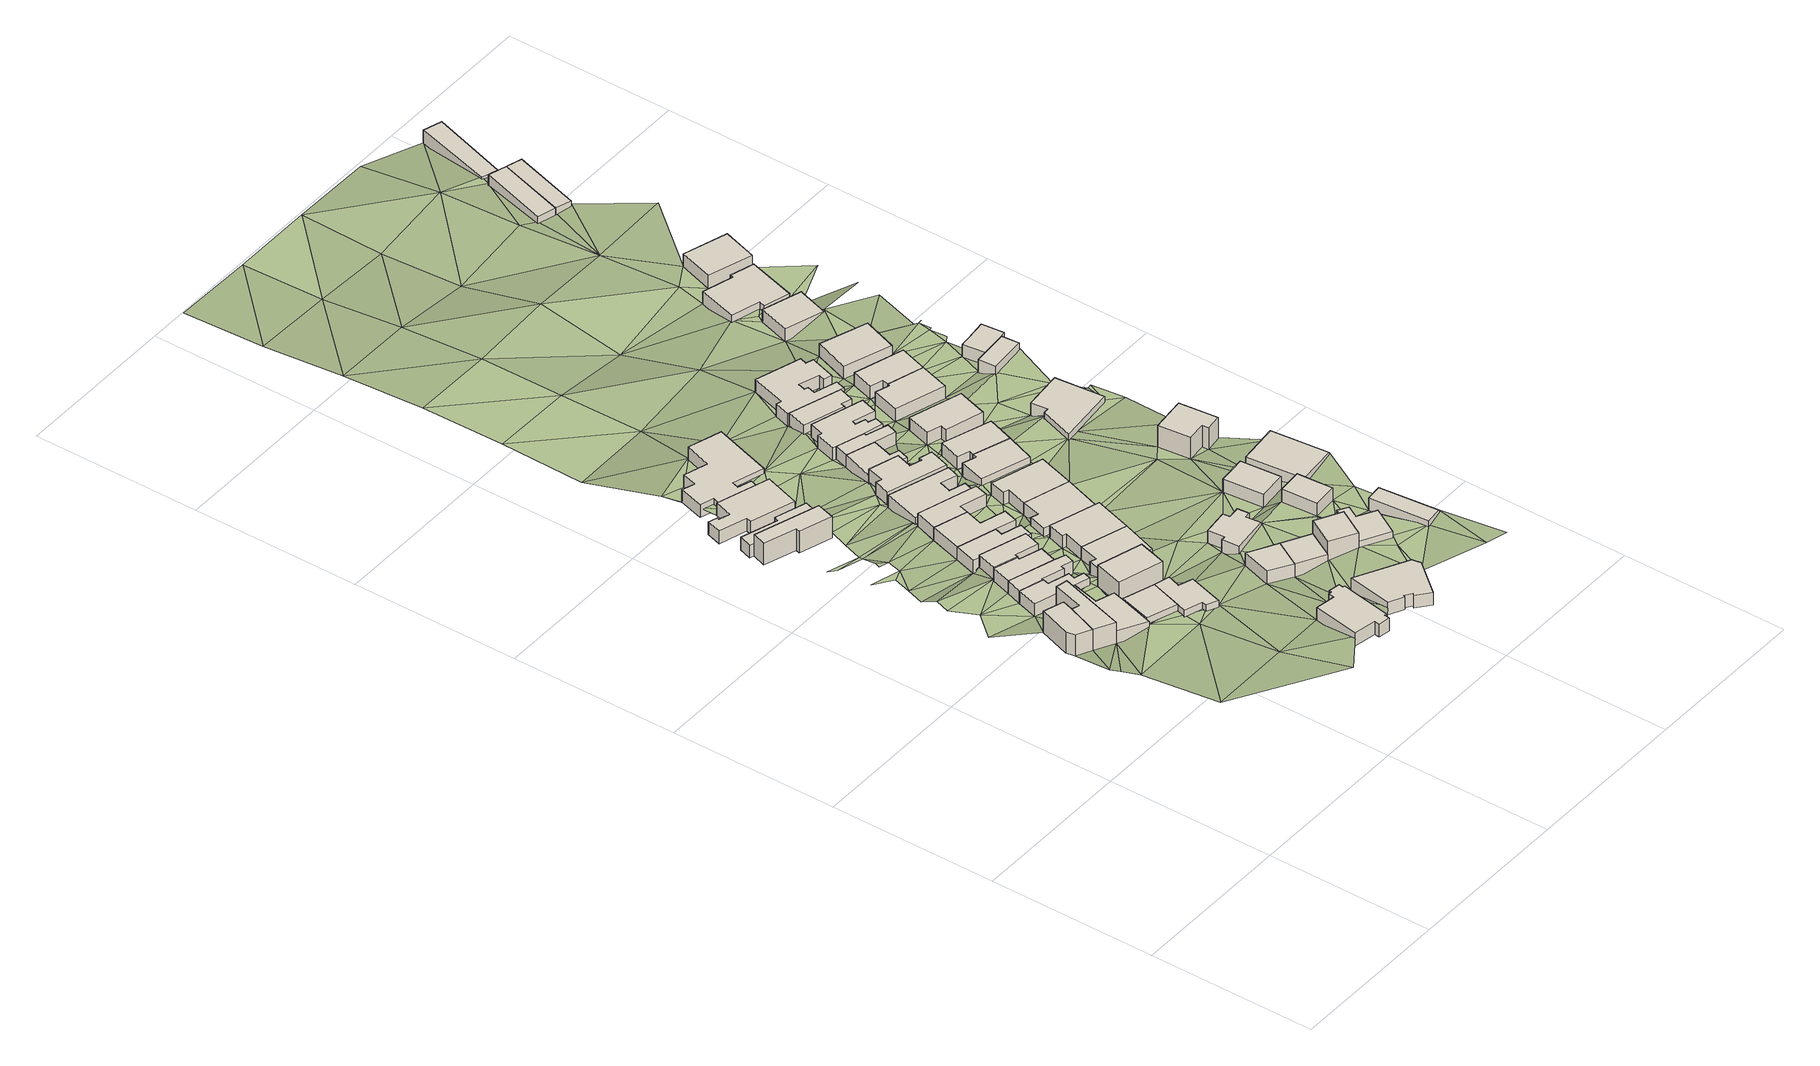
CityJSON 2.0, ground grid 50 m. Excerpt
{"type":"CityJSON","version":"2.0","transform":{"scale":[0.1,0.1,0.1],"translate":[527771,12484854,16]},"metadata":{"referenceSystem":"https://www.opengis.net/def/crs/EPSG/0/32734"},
"CityObjects":{
"building1":{"type":"Building","attributes":{"address":"25 Chester Road Walmer Estate Cape Town","building":"retail","building:levels":2,"building_height":6.9,"plus_code":"4FRW3C8R+9GW","ground_height":57.96,"roof_height":64.86},"geometry":[{"type":"Solid","lod":"1","boundaries":[[[[0,1,2,3]],[[1,4,5,2]],[[4,6,7,5]],[[6,8,9,7]],[[8,10,11,9]],[[10,0,3,11]],[[3,2,5,7,9,11]],[[10,8,6,4,1,0]]]]}]},
"building2":{"type":"Building","attributes":{"address":"27 Chester Road Walmer Estate Cape Town","building":"house","building:levels":2,"building_height":6.9,"plus_code":"4FRW3C8R+9HJ","ground_height":57.96,"roof_height":64.86},"geometry":[{"type":"Solid","lod":"1","boundaries":[[[[1,0,3,2]],[[0,12,13,3]],[[12,14,15,13]],[[14,16,17,15]],[[16,18,19,17]],[[18,1,2,19]],[[2,3,13,15,17,19]],[[18,16,14,12,0,1]]]]}]},
"building3":{"type":"Building","attributes":{"address":"29 Chester Road Walmer Estate Cape Town","building":"house","building:levels":1,"building_height":4.1,"plus_code":"4FRW3C8R+9HQ","ground_height":57.96,"roof_height":62.06},"geometry":[{"type":"Solid","lod":"1","boundaries":[[[[14,12,20,21]],[[12,22,23,20]],[[22,24,25,23]],[[24,26,27,25]],[[26,28,29,27]],[[28,30,31,29]],[[30,32,33,31]],[[32,14,21,33]],[[21,20,23,25,27,29,31,33]],[[32,30,28,26,24,22,12,14]]]]}]},
"building4":{"type":"Building","attributes":{"address":"31 Chester Road Walmer Estate Cape Town","building":"house","building:levels":1,"building_height":4.1,"plus_code":"4FRW3C8R+9J7","ground_height":58.29,"roof_height":62.39},"geometry":[{"type":"Solid","lod":"1","boundaries":[[[[34,35,36,37]],[[35,38,39,36]],[[38,40,41,39]],[[40,34,37,41]],[[37,36,39,41]],[[40,38,35,34]]]]}]},
"building5":{"type":"Building","attributes":{"address":"33 Milan Street Walmer Estate Cape Town","building":"house","building:levels":1,"building_height":4.1,"plus_code":"4FRW3C8R+FH4","ground_height":55.8,"roof_height":59.9},"geometry":[{"type":"Solid","lod":"1","boundaries":[[[[42,43,44,45]],[[43,46,47,44]],[[46,48,49,47]],[[48,50,51,49]],[[50,52,53,51]],[[52,54,55,53]],[[54,56,57,55]],[[56,42,45,57]],[[45,44,47,49,51,53,55,57]],[[56,54,52,50,48,46,43,42]]]]}]},
"building6":{"type":"Building","attributes":{"address":"31 Milan Street Walmer Estate Cape Town","building":"house","building:levels":1,"building_height":4.1,"plus_code":"4FRW3C8R+FHQ","ground_height":55.8,"roof_height":59.9},"geometry":[{"type":"Solid","lod":"1","boundaries":[[[[43,42,45,44]],[[42,58,59,45]],[[58,60,61,59]],[[60,62,63,61]],[[62,64,65,63]],[[64,66,67,65]],[[66,68,69,67]],[[68,70,71,69]],[[70,43,44,71]],[[44,45,59,61,63,65,67,69,71]],[[70,68,66,64,62,60,58,42,43]]]]}]},
"building7":{"type":"Building","attributes":{"address":"12 Milan Street Walmer Estate Cape Town","building":"house","building:levels":2,"building_height":6.9,"plus_code":"4FRW3C8R+PG4","ground_height":49.17,"roof_height":56.07},"geometry":[{"type":"Solid","lod":"1","boundaries":[[[[72,73,74,75]],[[73,76,77,74]],[[76,78,79,77]],[[78,80,81,79]],[[80,82,83,81]],[[82,72,75,83]],[[75,74,77,79,81,83]],[[82,80,78,76,73,72]]]]}]},
"building8":{"type":"Building","attributes":{"address":"33 Chester Road Walmer Estate Cape Town","building":"house","building:levels":1,"building_height":4.1,"plus_code":"4FRW3C8R+8MR","ground_height":58.29,"roof_height":62.39},"geometry":[{"type":"Solid","lod":"1","boundaries":[[[[35,84,85,36]],[[84,86,87,85]],[[86,88,89,87]],[[88,90,91,89]],[[90,92,93,91]],[[92,94,95,93]],[[94,96,97,95]],[[96,38,39,97]],[[38,35,36,39]],[[36,85,87,89,91,93,95,97,39]],[[38,96,94,92,90,88,86,84,35]]]]}]},
"building9":{"type":"Building","attributes":{"address":"29 Milan Street Walmer Estate Cape Town","building":"house","building:levels":1,"building_height":4.1,"plus_code":"4FRW3C8R+FJR","ground_height":55.8,"roof_height":59.9},"geometry":[{"type":"Solid","lod":"1","boundaries":[[[[70,68,69,71]],[[68,98,99,69]],[[98,100,101,99]],[[100,102,103,101]],[[102,104,105,103]],[[104,70,71,105]],[[71,69,99,101,103,105]],[[104,102,100,98,68,70]]]]}]},
"building10":{"type":"Building","attributes":{"address":"36 Chester Road Walmer Estate Cape Town","building":"yes","building:levels":1,"building_height":4.1,"plus_code":"4FRW3C8R+5PJ","ground_height":64.77,"roof_height":68.87},"geometry":[{"type":"Solid","lod":"1","boundaries":[[[[106,107,108,109]],[[107,110,111,108]],[[110,112,113,111]],[[112,114,115,113]],[[114,116,117,115]],[[116,118,119,117]],[[118,120,121,119]],[[120,122,123,121]],[[122,124,125,123]],[[124,126,127,125]],[[126,128,129,127]],[[128,130,131,129]],[[130,132,133,131]],[[132,106,109,133]],[[109,108,111,113,115,117,119,121,123,125,127,129,131,133]],[[132,130,128,126,124,122,120,118,116,114,112,110,107,106]]]]}]},
"building11":{"type":"Building","attributes":{"address":"10 Milan Street Walmer Estate Cape Town","building":"house","building:levels":1,"building_height":4.1,"plus_code":"4FRW3C8R+PH7","ground_height":49.17,"roof_height":53.27},"geometry":[{"type":"Solid","lod":"1","boundaries":[[[[72,82,134,135]],[[82,136,137,134]],[[136,138,139,137]],[[138,140,141,139]],[[140,142,143,141]],[[142,144,145,143]],[[144,72,135,145]],[[135,134,137,139,141,143,145]],[[144,142,140,138,136,82,72]]]]}]},
"building12":{"type":"Building","attributes":{"address":"78A Walmer Estate Cape Town","building":"house","building:levels":2,"building_height":6.9,"plus_code":"4FRW3C8R+CM2","ground_height":58.29,"roof_height":65.19},"geometry":[{"type":"Solid","lod":"1","boundaries":[[[[146,147,148,149]],[[147,150,151,148]],[[150,152,153,151]],[[152,146,149,153]],[[149,148,151,153]],[[152,150,147,146]]]]}]},
"building13":{"type":"Building","attributes":{"address":"27 Milan Street Walmer Estate Cape Town","building":"house","building:levels":1,"building_height":4.1,"plus_code":"4FRW3C8R+GJ7","ground_height":56.18,"roof_height":60.28},"geometry":[{"type":"Solid","lod":"1","boundaries":[[[[154,155,156,157]],[[155,158,159,156]],[[158,160,161,159]],[[160,162,163,161]],[[162,164,165,163]],[[164,154,157,165]],[[157,156,159,161,163,165]],[[164,162,160,158,155,154]]]]}]},
"building14":{"type":"Building","attributes":{"address":"8 Milan Street Woodstock Cape Town","building":"house","building:levels":1,"building_height":4.1,"plus_code":"4FRW3C8R+QH2","ground_height":49.17,"roof_height":53.27},"geometry":[{"type":"Solid","lod":"1","boundaries":[[[[166,167,168,169]],[[167,170,171,168]],[[170,172,173,171]],[[172,174,175,173]],[[174,176,177,175]],[[176,178,179,177]],[[178,180,181,179]],[[180,182,183,181]],[[182,184,185,183]],[[184,166,169,185]],[[169,168,171,173,175,177,179,181,183,185]],[[184,182,180,178,176,174,172,170,167,166]]]]}]},
"building15":{"type":"Building","attributes":{"address":"25 Milan Street Walmer Estate Cape Town","building":"house","building:levels":1,"building_height":4.1,"plus_code":"4FRW3C8R+GJM","ground_height":54.05,"roof_height":58.15},"geometry":[{"type":"Solid","lod":"1","boundaries":[[[[186,187,188,189]],[[187,190,191,188]],[[190,192,193,191]],[[192,194,195,193]],[[194,196,197,195]],[[196,186,189,197]],[[189,188,191,193,195,197]],[[196,194,192,190,187,186]]]]}]},
"building16":{"type":"Building","attributes":{"address":"23 Milan Street Walmer Estate Cape Town","building":"house","building:levels":1,"building_height":4.1,"plus_code":"4FRW3C8R+HJG","ground_height":54.05,"roof_height":58.15},"geometry":[{"type":"Solid","lod":"1","boundaries":[[[[198,186,189,199]],[[186,196,197,189]],[[196,200,201,197]],[[200,202,203,201]],[[202,204,205,203]],[[204,206,207,205]],[[206,198,199,207]],[[199,189,197,201,203,205,207]],[[206,204,202,200,196,186,198]]]]}]},
"building17":{"type":"Building","attributes":{"address":"76 Walmer Estate Cape Town","building":"house","building:levels":1,"building_height":4.1,"plus_code":"4FRW3C8R+CMP","ground_height":56.18,"roof_height":60.28},"geometry":[{"type":"Solid","lod":"1","boundaries":[[[[208,209,210,211]],[[209,212,213,210]],[[212,214,215,213]],[[214,216,217,215]],[[216,218,219,217]],[[218,208,211,219]],[[211,210,213,215,217,219]],[[218,216,214,212,209,208]]]]}]},
"building18":{"type":"Building","attributes":{"address":"38 Chester Road Walmer Estate Cape Town","building":"retail","building:levels":1,"building_height":4.1,"plus_code":"4FRW3C8R+5QP","ground_height":64.77,"roof_height":68.87},"geometry":[{"type":"Solid","lod":"1","boundaries":[[[[220,221,222,223]],[[221,224,225,222]],[[224,226,227,225]],[[226,228,229,227]],[[228,230,231,229]],[[230,232,233,231]],[[232,234,235,233]],[[234,236,237,235]],[[236,220,223,237]],[[223,222,225,227,229,231,233,235,237]],[[236,234,232,230,228,226,224,221,220]]]]}]},
"building19":{"type":"Building","attributes":{"address":"37 Chester Road Walmer Estate Cape Town","building":"house","building:levels":1,"building_height":4.1,"plus_code":"4FRW3C8R+7PX","ground_height":61.97,"roof_height":66.07},"geometry":[{"type":"Solid","lod":"1","boundaries":[[[[238,239,240,241]],[[239,242,243,240]],[[242,244,245,243]],[[244,238,241,245]],[[241,240,243,245]],[[244,242,239,238]]]]}]},
"building20":{"type":"Building","attributes":{"address":"21 Milan Street Walmer Estate Cape Town","building":"house","building:levels":1,"building_height":4.1,"plus_code":"4FRW3C8R+JJ5","ground_height":54.05,"roof_height":58.15},"geometry":[{"type":"Solid","lod":"1","boundaries":[[[[198,206,207,199]],[[206,246,247,207]],[[246,248,249,247]],[[248,250,251,249]],[[250,252,253,251]],[[252,198,199,253]],[[199,207,247,249,251,253]],[[252,250,248,246,206,198]]]]}]},
"building21":{"type":"Building","attributes":{"address":"6 Milan Street Walmer Estate Cape Town","building":"house","building:levels":1,"building_height":4.1,"plus_code":"4FRW3C8R+RH8","ground_height":46.13,"roof_height":50.23},"geometry":[{"type":"Solid","lod":"1","boundaries":[[[[254,255,256,257]],[[255,258,259,256]],[[258,260,261,259]],[[260,262,263,261]],[[262,264,265,263]],[[264,266,267,265]],[[266,268,269,267]],[[268,270,271,269]],[[270,272,273,271]],[[272,274,275,273]],[[274,276,277,275]],[[276,278,279,277]],[[278,280,281,279]],[[280,254,257,281]],[[257,256,259,261,263,265,267,269,271,273,275,277,279,281]],[[280,278,276,274,272,270,268,266,264,262,260,258,255,254]]]]}]},
"building22":{"type":"Building","attributes":{"address":"74 Walmer Estate Cape Town","building":"house","building:levels":1,"building_height":4.1,"plus_code":"4FRW3C8R+FPC","ground_height":56.18,"roof_height":60.28},"geometry":[{"type":"Solid","lod":"1","boundaries":[[[[208,282,283,211]],[[282,284,285,283]],[[284,286,287,285]],[[286,288,289,287]],[[288,209,210,289]],[[209,208,211,210]],[[211,283,285,287,289,210]],[[209,288,286,284,282,208]]]]}]},
"building23":{"type":"Building","attributes":{"address":"39 Chester Road Walmer Estate Cape Town","building":"house","building:levels":1,"building_height":4.1,"plus_code":"4FRW3C8R+7QP","ground_height":61.97,"roof_height":66.07},"geometry":[{"type":"Solid","lod":"1","boundaries":[[[[244,290,291,245]],[[290,292,293,291]],[[292,238,241,293]],[[238,244,245,241]],[[245,291,293,241]],[[238,292,290,244]]]]}]},
"building24":{"type":"Building","attributes":{"address":"19 Milan Street Walmer Estate Cape Town","building":"house","building:levels":1,"building_height":4.1,"plus_code":"4FRW3C8R+JMJ","ground_height":51.36,"roof_height":55.46},"geometry":[{"type":"Solid","lod":"1","boundaries":[[[[294,295,296,297]],[[295,298,299,296]],[[298,300,301,299]],[[300,302,303,301]],[[302,304,305,303]],[[304,306,307,305]],[[306,308,309,307]],[[308,294,297,309]],[[297,296,299,301,303,305,307,309]],[[308,306,304,302,300,298,295,294]]]]}]},
"building25":{"type":"Building","attributes":{"address":"72 Walmer Estate Cape Town","building":"house","building:levels":1,"building_height":4.1,"plus_code":"4FRW3C8R+GP7","ground_height":54.18,"roof_height":58.28},"geometry":[{"type":"Solid","lod":"1","boundaries":[[[[310,311,312,313]],[[311,314,315,312]],[[314,316,317,315]],[[316,318,319,317]],[[318,320,321,319]],[[320,310,313,321]],[[313,312,315,317,319,321]],[[320,318,316,314,311,310]]]]}]},
"building26":{"type":"Building","attributes":{"address":"71 Ravenscraig Road Walmer Estate Cape Town","building":"house","building:levels":1,"building_height":4.1,"plus_code":"4FRW3C8R+9Q4","ground_height":59.44,"roof_height":63.54},"geometry":[{"type":"Solid","lod":"1","boundaries":[[[[322,323,324,325]],[[323,326,327,324]],[[326,328,329,327]],[[328,330,331,329]],[[330,332,333,331]],[[332,334,335,333]],[[334,336,337,335]],[[336,338,339,337]],[[338,340,341,339]],[[340,322,325,341]],[[325,324,327,329,331,333,335,337,339,341]],[[340,338,336,334,332,330,328,326,323,322]]]]}]},
"building27":{"type":"Building","attributes":{"address":"41 Chester Road Walmer Estate Cape Town","building":"house","building:levels":2,"building_height":6.9,"plus_code":"4FRW3C8R+7R7","ground_height":63.34,"roof_height":70.24},"geometry":[{"type":"Solid","lod":"1","boundaries":[[[[342,343,344,345]],[[343,346,347,344]],[[346,348,349,347]],[[348,342,345,349]],[[345,344,347,349]],[[348,346,343,342]]]]}]},
"building28":{"type":"Building","attributes":{"address":"17 Milan Street Walmer Estate Cape Town","building":"house","building:levels":1,"building_height":4.1,"plus_code":"4FRW3C8R+MMF","ground_height":51.36,"roof_height":55.46},"geometry":[{"type":"Solid","lod":"1","boundaries":[[[[350,351,352,353]],[[351,354,355,352]],[[354,356,357,355]],[[356,358,359,357]],[[358,360,361,359]],[[360,362,363,361]],[[362,364,365,363]],[[364,366,367,365]],[[366,368,369,367]],[[368,350,353,369]],[[353,352,355,357,359,361,363,365,367,369]],[[368,366,364,362,360,358,356,354,351,350]]]]}]},
"building29":{"type":"Building","attributes":{"address":"70 Walmer Estate Cape Town","building":"house","building:levels":1,"building_height":4.1,"plus_code":"4FRW3C8R+HP5","ground_height":54.18,"roof_height":58.28},"geometry":[{"type":"Solid","lod":"1","boundaries":[[[[310,370,371,313]],[[370,372,373,371]],[[372,374,375,373]],[[374,376,377,375]],[[376,311,312,377]],[[311,310,313,312]],[[313,371,373,375,377,312]],[[311,376,374,372,370,310]]]]}]},
"building30":{"type":"Building","attributes":{"address":"15 Milan Street Walmer Estate Cape Town","building":"house","building:levels":1,"building_height":4.1,"plus_code":"4FRW3C8R+PM9","ground_height":49.31,"roof_height":53.41},"geometry":[{"type":"Solid","lod":"1","boundaries":[[[[378,379,380,381]],[[379,382,383,380]],[[382,384,385,383]],[[384,386,387,385]],[[386,388,389,387]],[[388,390,391,389]],[[390,378,381,391]],[[381,380,383,385,387,389,391]],[[390,388,386,384,382,379,378]]]]}]},
"building31":{"type":"Building","attributes":{"address":"43 Chester Road Walmer Estate Cape Town","building":"house","building:levels":1,"building_height":4.1,"plus_code":"4FRW3C8R+7R9","ground_height":63.34,"roof_height":67.44},"geometry":[{"type":"Solid","lod":"1","boundaries":[[[[346,392,393,394]],[[392,395,396,393]],[[395,397,398,396]],[[397,399,400,398]],[[399,401,402,400]],[[401,348,403,402]],[[348,346,394,403]],[[394,393,396,398,400,402,403]],[[348,401,399,397,395,392,346]]]]}]},
"building32":{"type":"Building","attributes":{"address":"13 Milan Street Walmer Estate Cape Town","building":"house","building:levels":1,"building_height":4.1,"plus_code":"4FRW3C8R+PPF","ground_height":49.31,"roof_height":53.41},"geometry":[{"type":"Solid","lod":"1","boundaries":[[[[378,390,391,381]],[[390,404,405,391]],[[404,406,407,405]],[[406,408,409,407]],[[408,410,411,409]],[[410,412,413,411]],[[412,378,381,413]],[[381,391,405,407,409,411,413]],[[412,410,408,406,404,390,378]]]]}]},
"building33":{"type":"Building","attributes":{"address":"68 Ravenscraig Road Walmer Estate Cape Town","building":"house","building:levels":1,"building_height":4.1,"plus_code":"4FRW3C8R+JQ6","ground_height":51.64,"roof_height":55.74},"geometry":[{"type":"Solid","lod":"1","boundaries":[[[[414,415,416,417]],[[415,418,419,416]],[[418,420,421,419]],[[420,422,423,421]],[[422,424,425,423]],[[424,414,417,425]],[[417,416,419,421,423,425]],[[424,422,420,418,415,414]]]]}]},
"building34":{"type":"Building","attributes":{"address":"Walmer Estate Cape Town","building":"house","building:levels":1,"building_height":4.1,"plus_code":"4FRW3C8R+8VC","ground_height":63.34,"roof_height":67.44},"geometry":[{"type":"Solid","lod":"1","boundaries":[[[[426,427,428,429]],[[427,430,431,428]],[[430,432,433,431]],[[432,426,429,433]],[[429,428,431,433]],[[432,430,427,426]]]]}]},
"building35":{"type":"Building","attributes":{"address":"9 Milan Street Walmer Estate Cape Town","building":"house","building:levels":1,"building_height":4.1,"plus_code":"4FRW3C8R+QP8","ground_height":49.31,"roof_height":53.41},"geometry":[{"type":"Solid","lod":"1","boundaries":[[[[412,410,411,413]],[[410,434,435,411]],[[434,436,437,435]],[[436,438,439,437]],[[438,440,441,439]],[[440,442,443,441]],[[442,444,445,443]],[[444,446,447,445]],[[446,448,449,447]],[[448,450,451,449]],[[450,452,453,451]],[[452,454,455,453]],[[454,456,457,455]],[[456,412,413,457]],[[413,411,435,437,439,441,443,445,447,449,451,453,455,457]],[[456,454,452,450,448,446,444,442,440,438,436,434,410,412]]]]}]},
"building36":{"type":"Building","attributes":{"address":"1 Chester Road Walmer Estate Cape Town","building":"house","building:levels":1,"building_height":4.1,"plus_code":"4FRW3C8R+6WR","ground_height":63.34,"roof_height":67.44},"geometry":[{"type":"Solid","lod":"1","boundaries":[[[[458,459,460,461]],[[459,462,463,460]],[[462,464,465,463]],[[464,458,461,465]],[[461,460,463,465]],[[464,462,459,458]]]]}]},
"building37":{"type":"Building","attributes":{"address":"2B Walmer Estate Cape Town","building":"house","building:levels":1,"building_height":4.1,"plus_code":"4FRW3C8R+9VJ","ground_height":60.66,"roof_height":64.76},"geometry":[{"type":"Solid","lod":"1","boundaries":[[[[466,467,468,469]],[[467,470,471,468]],[[470,472,473,471]],[[472,466,469,473]],[[469,468,471,473]],[[472,470,467,466]]]]}]},
"building38":{"type":"Building","attributes":{"address":"66 Ravenscraig Road Walmer Estate Cape Town","building":"house","building:levels":1,"building_height":4.1,"plus_code":"4FRW3C8R+JQV","ground_height":51.64,"roof_height":55.74},"geometry":[{"type":"Solid","lod":"1","boundaries":[[[[414,474,475,417]],[[474,476,477,475]],[[476,478,479,477]],[[478,480,481,479]],[[480,415,416,481]],[[415,414,417,416]],[[417,475,477,479,481,416]],[[415,480,478,476,474,414]]]]}]},
"building39":{"type":"Building","attributes":{"address":"7 Milan Street Walmer Estate Cape Town","building":"house","building:levels":1,"building_height":4.1,"plus_code":"4FRW3C8R+QPX","ground_height":47.91,"roof_height":52.01},"geometry":[{"type":"Solid","lod":"1","boundaries":[[[[482,483,484,485]],[[483,486,487,484]],[[486,488,489,487]],[[488,490,491,489]],[[490,492,493,491]],[[492,482,485,493]],[[485,484,487,489,491,493]],[[492,490,488,486,483,482]]]]}]},
"building40":{"type":"Building","attributes":{"address":"64 Ravenscraig Road Walmer Estate Cape Town","building":"house","building:levels":1,"building_height":4.1,"plus_code":"4FRW3C8R+MQQ","ground_height":51.64,"roof_height":55.74},"geometry":[{"type":"Solid","lod":"1","boundaries":[[[[494,495,496,497]],[[495,498,499,496]],[[498,500,501,499]],[[500,502,503,501]],[[502,504,505,503]],[[504,494,497,505]],[[497,496,499,501,503,505]],[[504,502,500,498,495,494]]]]}]},
"building41":{"type":"Building","attributes":{"address":"5 Milan Street Walmer Estate Cape Town","building":"house","building:levels":1,"building_height":4.1,"plus_code":"4FRW3C8R+RQM","ground_height":47.91,"roof_height":52.01},"geometry":[{"type":"Solid","lod":"1","boundaries":[[[[482,492,493,485]],[[492,506,507,493]],[[506,508,509,507]],[[508,510,511,509]],[[510,512,513,511]],[[512,514,515,513]],[[514,516,517,515]],[[516,518,519,517]],[[518,520,521,519]],[[520,522,523,521]],[[522,524,525,523]],[[524,526,527,525]],[[526,528,529,527]],[[528,530,531,529]],[[530,532,533,531]],[[532,534,535,533]],[[534,536,537,535]],[[536,482,485,537]],[[485,493,507,509,511,513,515,517,519,521,523,525,527,529,531,533,535,537]],[[536,534,532,530,528,526,524,522,520,518,516,514,512,510,508,506,492,482]]]]}]},
"building42":{"type":"Building","attributes":{"address":"4 Princess Street Walmer Estate Cape Town","building":"house","building:levels":1,"building_height":4.1,"plus_code":"4FRW3C8R+9WC","ground_height":60.66,"roof_height":64.76},"geometry":[{"type":"Solid","lod":"1","boundaries":[[[[538,539,540,541]],[[539,542,543,540]],[[542,544,545,543]],[[544,538,541,545]],[[541,540,543,545]],[[544,542,539,538]]]]}]},
"building43":{"type":"Building","attributes":{"address":"3 Princess Street Walmer Estate Cape Town","building":"house","building:levels":2,"building_height":6.9,"plus_code":"4FRW3C8R+FVH","ground_height":57.73,"roof_height":64.63},"geometry":[{"type":"Solid","lod":"1","boundaries":[[[[546,547,548,549]],[[547,550,551,548]],[[550,552,553,551]],[[552,554,555,553]],[[554,556,557,555]],[[556,546,549,557]],[[549,548,551,553,555,557]],[[556,554,552,550,547,546]]]]}]},
"building44":{"type":"Building","attributes":{"address":"62 Ravenscraig Road Walmer Estate Cape Town","building":"house","building:levels":1,"building_height":4.1,"plus_code":"4FRW3C8R+PRM","ground_height":49.87,"roof_height":53.97},"geometry":[{"type":"Solid","lod":"1","boundaries":[[[[558,559,560,561]],[[559,562,563,560]],[[562,564,565,563]],[[564,566,567,565]],[[566,568,569,567]],[[568,558,561,569]],[[561,560,563,565,567,569]],[[568,566,564,562,559,558]]]]}]},
"building45":{"type":"Building","attributes":{"address":"51 Lever Street Walmer Estate Cape Town","building":"house","building:levels":1,"building_height":4.1,"plus_code":"4FRW3C8R+HVW","ground_height":51.94,"roof_height":56.04},"geometry":[{"type":"Solid","lod":"1","boundaries":[[[[570,571,572,573]],[[571,574,575,572]],[[574,576,577,575]],[[576,578,579,577]],[[578,580,581,579]],[[580,570,573,581]],[[573,572,575,577,579,581]],[[580,578,576,574,571,570]]]]}]},
"building46":{"type":"Building","attributes":{"address":"60 Ravenscraig Road Walmer Estate Cape Town","building":"house","building:levels":1,"building_height":4.1,"plus_code":"4FRW3C8R+QRG","ground_height":49.87,"roof_height":53.97},"geometry":[{"type":"Solid","lod":"1","boundaries":[[[[559,558,561,560]],[[558,582,583,561]],[[582,584,585,583]],[[584,586,587,585]],[[586,588,589,587]],[[588,559,560,589]],[[560,561,583,585,587,589]],[[588,586,584,582,558,559]]]]}]},
"building47":{"type":"Building","attributes":{"address":"3 Chester Road Walmer Estate Cape Town","building":"house","building:levels":1,"building_height":4.1,"plus_code":"4FRW3C8R+RR9","ground_height":48.7,"roof_height":52.8},"geometry":[{"type":"Solid","lod":"1","boundaries":[[[[590,591,592,593]],[[591,594,595,592]],[[594,596,597,595]],[[596,590,593,597]],[[593,592,595,597]],[[596,594,591,590]]]]}]},
"building48":{"type":"Building","attributes":{"address":"57 Ravenscraig Road Walmer Estate Cape Town","building":"house","building:levels":1,"building_height":4.1,"plus_code":"4FRW3C8R+PW3","ground_height":49.82,"roof_height":53.92},"geometry":[{"type":"Solid","lod":"1","boundaries":[[[[598,599,600,601]],[[599,602,603,600]],[[602,604,605,603]],[[604,606,607,605]],[[606,598,601,607]],[[601,600,603,605,607]],[[606,604,602,599,598]]]]}]},
"building49":{"type":"Building","attributes":{"address":"55 Ravenscraig Road Walmer Estate Cape Town","building":"house","building:levels":1,"building_height":4.1,"plus_code":"4FRW3C8R+PWG","ground_height":49.82,"roof_height":53.92},"geometry":[{"type":"Solid","lod":"1","boundaries":[[[[608,609,610,611]],[[609,598,601,610]],[[598,606,607,601]],[[606,612,613,607]],[[612,614,615,613]],[[614,608,611,615]],[[611,610,601,607,613,615]],[[614,612,606,598,609,608]]]]}]},
"building50":{"type":"Building","attributes":{"address":"58 Ravenscraig Road Walmer Estate Cape Town","building":"house","building:levels":1,"building_height":4.1,"plus_code":"4FRW3C8R+WV4","ground_height":44.05,"roof_height":48.15},"geometry":[{"type":"Solid","lod":"1","boundaries":[[[[616,617,618,619]],[[617,620,621,618]],[[620,622,623,621]],[[622,616,619,623]],[[619,618,621,623]],[[622,620,617,616]]]]}]},
"building51":{"type":"Building","attributes":{"address":"56 Ravenscraig Road Walmer Estate Cape Town","building":"house","building:levels":1,"building_height":4.1,"plus_code":"4FRW3C8R+XV8","ground_height":41.52,"roof_height":45.62},"geometry":[{"type":"Solid","lod":"1","boundaries":[[[[624,625,626,627]],[[625,628,629,626]],[[628,630,631,629]],[[630,632,633,631]],[[632,634,635,633]],[[634,636,637,635]],[[636,638,639,637]],[[638,624,627,639]],[[627,626,629,631,633,635,637,639]],[[638,636,634,632,630,628,625,624]]]]}]},
"building52":{"type":"Building","attributes":{"address":"54 Ravenscraig Road Walmer Estate Cape Town","building":"house","building:levels":1,"building_height":4.1,"plus_code":"4FRW3C9R+2W7","ground_height":41.52,"roof_height":45.62},"geometry":[{"type":"Solid","lod":"1","boundaries":[[[[640,641,642,643]],[[641,644,645,642]],[[644,646,647,645]],[[646,640,643,647]],[[643,642,645,647]],[[646,644,641,640]]]]}]},
"building53":{"type":"Building","attributes":{"address":"18 High Street Woodstock Cape Town","building":"house","building:levels":1,"building_height":4.1,"plus_code":"4FRW3C9R+6WF","ground_height":34.87,"roof_height":38.97},"geometry":[{"type":"Solid","lod":"1","boundaries":[[[[648,649,650,651]],[[649,652,653,650]],[[652,654,655,653]],[[654,648,651,655]],[[651,650,653,655]],[[654,652,649,648]]]]}]},
"building54":{"type":"Building","attributes":{"address":"16 High Street Woodstock Cape Town","building":"house","building:levels":1,"building_height":4.1,"plus_code":"4FRW3C9R+6WG","ground_height":34.87,"roof_height":38.97},"geometry":[{"type":"Solid","lod":"1","boundaries":[[[[649,648,651,650]],[[648,656,657,651]],[[656,658,659,657]],[[658,649,650,659]],[[650,651,657,659]],[[658,656,648,649]]]]}]},
"building55":{"type":"Building","attributes":{"address":"40 Upper Warwick Street Woodstock Cape Town","building":"house","building:levels":1,"building_height":4.1,"plus_code":"4FRW3C9R+8W9","ground_height":31.88,"roof_height":35.98},"geometry":[{"type":"Solid","lod":"1","boundaries":[[[[660,661,662,663]],[[661,664,665,662]],[[664,666,667,665]],[[666,660,663,667]],[[663,662,665,667]],[[666,664,661,660]]]]}]},
"terrain1":{"type":"TINRelief","geometry":[{"type":"CompositeSurface","lod":"1","boundaries":[[[668,12,669]],[[0,10,669]],[[12,668,670]],[[671,672,670]],[[0,669,12]],[[671,673,674]],[[670,675,12]],[[674,672,671]],[[676,6,46]],[[676,46,677]],[[670,672,675]],[[4,46,6]],[[1,18,4]],[[16,4,18]],[[674,673,678]],[[43,677,46]],[[4,16,46]],[[679,677,154]],[[154,680,679]],[[677,43,70]],[[16,681,46]],[[680,187,682]],[[683,675,684]],[[70,154,677]],[[675,672,685]],[[686,682,187]],[[687,688,689]],[[689,688,686]],[[122,674,678]],[[684,675,685]],[[674,690,672]],[[681,691,46]],[[154,187,680]],[[692,693,694]],[[672,695,685]],[[693,40,152]],[[696,697,698]],[[674,122,690]],[[689,686,186]],[[691,681,694]],[[699,700,701]],[[693,150,694]],[[152,40,38]],[[702,685,695]],[[690,695,672]],[[693,152,150]],[[686,187,186]],[[703,698,697]],[[704,705,706]],[[701,703,699]],[[707,708,705]],[[694,150,691]],[[187,154,164]],[[704,707,705]],[[701,689,198]],[[704,709,710]],[[152,38,146]],[[691,150,711]],[[710,691,711]],[[198,689,186]],[[122,120,118]],[[712,704,710]],[[712,707,704]],[[138,182,140]],[[701,252,703]],[[122,118,114]],[[122,242,690]],[[713,707,712]],[[164,162,187]],[[155,714,715]],[[703,716,698]],[[214,710,711]],[[715,158,155]],[[146,38,96]],[[717,718,96]],[[712,710,214]],[[150,719,711]],[[698,716,720]],[[114,242,122]],[[118,116,114]],[[184,182,138]],[[721,107,722]],[[96,718,146]],[[198,252,701]],[[723,167,724]],[[715,160,158]],[[715,725,726]],[[690,239,718]],[[712,214,209]],[[724,727,723]],[[726,712,209]],[[716,703,252]],[[728,187,162]],[[209,214,729]],[[110,107,112]],[[730,723,266]],[[239,690,242]],[[721,220,107]],[[286,715,726]],[[138,731,184]],[[720,732,733]],[[286,160,715]],[[724,167,734]],[[107,220,112]],[[244,114,112]],[[735,711,719]],[[286,726,209]],[[114,244,242]],[[162,160,728]],[[735,719,146]],[[146,718,328]],[[732,736,733]],[[294,720,716]],[[262,730,266]],[[286,284,160]],[[160,284,728]],[[209,288,286]],[[266,264,262]],[[737,196,194]],[[720,294,732]],[[734,738,724]],[[112,220,739]],[[239,328,718]],[[736,354,731]],[[735,146,740]],[[196,737,200]],[[739,244,112]],[[284,741,728]],[[737,728,741]],[[202,206,204]],[[731,742,184]],[[743,744,745]],[[354,736,732]],[[328,323,146]],[[716,252,746]],[[262,747,730]],[[323,740,146]],[[741,748,737]],[[748,200,737]],[[744,738,734]],[[747,749,730]],[[742,734,184]],[[239,750,328]],[[750,239,238]],[[732,294,356]],[[751,246,206]],[[752,745,744]],[[735,740,753]],[[752,744,734]],[[206,202,751]],[[200,748,311]],[[354,350,731]],[[754,739,220]],[[200,311,202]],[[741,284,755]],[[732,356,354]],[[747,262,756]],[[220,757,754]],[[742,731,350]],[[311,748,758]],[[323,328,326]],[[716,746,759]],[[752,734,742]],[[374,202,311]],[[374,751,202]],[[760,284,761]],[[294,762,356]],[[750,238,763]],[[351,350,354]],[[760,755,284]],[[322,740,323]],[[757,764,765]],[[374,311,376]],[[372,751,374]],[[751,372,746]],[[342,763,238]],[[766,749,767]],[[757,765,754]],[[759,746,372]],[[767,749,747]],[[768,304,769]],[[378,742,350]],[[467,753,740]],[[760,761,755]],[[454,752,742]],[[759,372,770]],[[771,356,762]],[[768,772,304]],[[768,759,770]],[[765,773,754]],[[378,456,742]],[[761,753,467]],[[772,768,770]],[[467,740,322]],[[340,774,322]],[[775,765,764]],[[776,763,777]],[[342,778,763]],[[456,454,742]],[[348,401,342]],[[775,764,779]],[[767,747,780]],[[770,420,772]],[[412,456,378]],[[781,782,783]],[[782,781,784]],[[785,786,766]],[[772,420,762]],[[536,780,752]],[[787,752,454]],[[342,401,778]],[[370,770,372]],[[777,763,427]],[[420,771,762]],[[773,765,775]],[[788,783,782]],[[763,778,430]],[[322,774,467]],[[470,774,777]],[[430,427,763]],[[761,789,755]],[[787,536,752]],[[420,478,771]],[[790,788,782]],[[785,766,767]],[[478,790,771]],[[401,430,778]],[[427,470,777]],[[791,792,793]],[[478,420,415]],[[773,775,794]],[[467,774,470]],[[795,454,452]],[[794,399,397]],[[415,420,418]],[[789,796,755]],[[370,797,770]],[[476,790,478]],[[454,795,787]],[[498,788,790]],[[791,788,498]],[[480,478,415]],[[401,432,430]],[[798,461,779]],[[401,399,432]],[[761,467,789]],[[779,461,775]],[[799,792,791]],[[790,476,800]],[[801,786,802]],[[462,399,794]],[[534,780,536]],[[800,498,790]],[[794,775,462]],[[472,470,427]],[[791,498,799]],[[530,767,780]],[[432,399,462]],[[803,804,805]],[[787,482,536]],[[476,502,800]],[[785,802,786]],[[796,806,370]],[[787,795,807]],[[800,502,498]],[[804,803,808]],[[534,530,780]],[[472,427,426]],[[809,810,811]],[[498,495,799]],[[812,432,462]],[[500,498,502]],[[808,799,495]],[[426,432,813]],[[809,814,815]],[[804,808,815]],[[370,806,797]],[[796,789,806]],[[809,816,810]],[[817,812,462]],[[818,502,476]],[[426,813,472]],[[813,432,812]],[[807,795,819]],[[815,816,809]],[[550,467,466]],[[808,566,815]],[[566,808,495]],[[789,467,550]],[[813,539,472]],[[534,532,530]],[[797,806,820]],[[472,539,466]],[[821,785,767]],[[801,822,823]],[[816,815,566]],[[824,801,802]],[[539,550,466]],[[530,821,767]],[[825,502,818]],[[826,827,807]],[[813,812,545]],[[807,819,826]],[[564,816,566]],[[564,819,816]],[[789,550,547]],[[828,566,495]],[[789,547,806]],[[820,829,818]],[[514,512,516]],[[806,829,820]],[[539,554,550]],[[822,801,824]],[[826,819,586]],[[510,520,512]],[[586,819,564]],[[830,806,547]],[[826,831,832]],[[833,802,785]],[[834,835,823]],[[831,826,586]],[[518,516,512]],[[510,508,520]],[[554,552,550]],[[818,571,825]],[[554,539,836]],[[520,518,512]],[[586,564,837]],[[564,562,837]],[[571,818,829]],[[586,584,831]],[[566,828,838]],[[831,584,508]],[[821,833,785]],[[830,547,839]],[[520,508,522]],[[837,840,586]],[[528,821,530]],[[841,828,825]],[[522,508,584]],[[571,841,825]],[[830,842,806]],[[843,554,836]],[[822,834,823]],[[829,844,571]],[[584,594,522]],[[824,802,845]],[[524,522,594]],[[526,524,528]],[[839,846,830]],[[833,845,802]],[[594,591,524]],[[591,528,524]],[[847,838,828]],[[828,841,847]],[[841,571,848]],[[594,584,849]],[[842,830,846]],[[821,528,622]],[[850,838,851]],[[849,584,852]],[[833,821,853]],[[622,528,591]],[[854,841,848]],[[850,855,852]],[[847,841,854]],[[838,847,851]],[[822,824,856]],[[845,857,824]],[[842,858,848]],[[846,859,842]],[[842,859,858]],[[855,850,860]],[[622,853,821]],[[848,858,854]],[[860,850,851]],[[622,591,861]],[[855,862,852]],[[590,861,591]],[[856,824,857]],[[852,862,849]],[[851,598,860]],[[862,855,860]],[[863,847,854]],[[845,833,864]],[[834,822,865]],[[853,632,833]],[[622,620,853]],[[866,622,861]],[[867,590,849]],[[861,590,866]],[[868,849,862]],[[632,864,833]],[[862,860,608]],[[869,853,620]],[[867,849,868]],[[865,822,856]],[[870,853,869]],[[620,871,869]],[[872,857,845]],[[862,873,868]],[[870,869,871]],[[590,867,874]],[[620,617,871]],[[868,875,867]],[[864,872,845]],[[876,866,590]],[[874,867,877]],[[876,590,874]],[[632,646,864]],[[617,878,871]],[[632,630,646]],[[646,630,628]],[[879,856,857]],[[644,864,646]],[[866,880,617]],[[872,881,857]],[[872,864,644]],[[882,646,628]],[[878,617,883]],[[856,879,865]],[[879,857,881]],[[628,884,882]],[[878,883,884]],[[885,881,872]],[[644,886,872]],[[885,872,887]],[[888,865,879]],[[889,887,872]],[[885,890,881]],[[889,872,886]],[[881,890,879]],[[891,879,890]],[[888,879,664]],[[892,891,890]],[[879,891,664]],[[649,892,890]],[[893,892,649]]]}]}
},
"vertices":[
[136,656,262],[170,747,262],[170,747,331],[136,656,331],[181,781,262],[181,781,331],[120,800,262],[120,800,331],[87,705,262],[87,705,331],[92,679,262],[92,679,331],
[194,625,262],[194,625,331],[254,825,262],[254,825,331],[219,832,262],[219,832,331],[193,741,262],[193,741,331],
[194,625,303],[254,825,303],[274,581,262],[274,581,303],[277,592,262],[277,592,303],[305,687,262],[305,687,303],[314,721,262],[314,721,303],[260,738,262],[260,738,303],[279,819,262],[279,819,303],
[277,592,266],[368,562,266],[368,562,307],[277,592,307],[398,657,266],[398,657,307],[305,687,266],[305,687,307],
[271,911,241],[199,933,241],[199,933,282],[271,911,282],[180,871,241],[180,871,282],[346,821,241],[346,821,282],[353,845,241],[353,845,282],[323,853,241],[323,853,282],[329,874,241],[329,874,282],[266,893,241],[266,893,282],
[271,917,241],[271,917,282],[338,896,241],[338,896,282],[341,907,241],[341,907,282],[375,896,241],[375,896,282],[385,925,241],[385,925,282],[352,937,241],[352,937,282],[214,980,241],[214,980,282],
[20,1633,174],[6,1592,174],[6,1592,243],[20,1633,243],[102,1561,174],[102,1561,243],[98,1550,174],[98,1550,243],[196,1519,174],[196,1519,243],[212,1572,174],[212,1572,243],
[358,533,266],[358,533,307],[411,516,266],[411,516,307],[408,504,266],[408,504,307],[442,487,266],[442,487,307],[473,592,266],[473,592,307],[431,606,266],[431,606,307],[444,645,266],[444,645,307],
[368,989,241],[368,989,282],[302,1010,241],[302,1010,282],[304,1017,241],[304,1017,282],[233,1039,241],[233,1039,282],
[587,67,330],[615,221,330],[615,221,371],[587,67,371],[609,222,330],[609,222,371],[611,235,330],[611,235,371],[576,241,330],[576,241,371],[574,233,330],[574,233,371],[565,234,330],[565,234,371],[562,216,330],[562,216,371],[503,226,330],[503,226,371],[478,86,330],[478,86,371],[545,74,330],[545,74,371],[543,59,330],[543,59,371],[578,53,330],[578,53,371],[581,70,330],[581,70,371],
[212,1572,215],[20,1633,215],[229,1624,174],[229,1624,215],[135,1654,174],[135,1654,215],[130,1640,174],[130,1640,215],[20,1675,174],[20,1675,215],[7,1637,174],[7,1637,215],
[456,674,266],[480,758,266],[480,758,335],[456,674,335],[347,797,266],[347,797,335],[322,713,266],[322,713,335],
[233,1039,245],[304,1017,245],[304,1017,285],[233,1039,285],[306,1025,245],[306,1025,285],[375,1004,245],[375,1004,285],[391,1055,245],[391,1055,285],[252,1098,245],[252,1098,285],
[251,1757,174],[94,1806,174],[94,1806,215],[251,1757,215],[77,1752,174],[77,1752,215],[45,1762,174],[45,1762,215],[47,1769,174],[47,1769,215],[21,1777,174],[21,1777,215],[7,1733,174],[7,1733,215],[90,1708,174],[90,1708,215],[85,1692,174],[85,1692,215],[217,1651,174],[217,1651,215],
[264,1177,223],[245,1112,223],[245,1112,264],[264,1177,264],[418,1059,223],[418,1059,264],[431,1101,223],[431,1101,264],[373,1118,223],[373,1118,264],[380,1142,223],[380,1142,264],
[292,1271,223],[292,1271,264],[440,1124,223],[440,1124,264],[452,1166,223],[452,1166,264],[377,1188,223],[377,1188,264],[393,1241,223],[393,1241,264],
[567,869,245],[430,911,245],[430,911,285],[567,869,285],[414,852,245],[414,852,285],[396,858,245],[396,858,285],[381,810,245],[381,810,285],[531,762,245],[531,762,285],
[650,227,330],[626,94,330],[626,94,371],[650,227,371],[669,73,330],[669,73,371],[673,78,330],[673,78,371],[693,64,330],[693,64,371],[688,58,330],[688,58,371],[726,26,330],[726,26,371],[805,122,330],[805,122,371],[800,148,330],[800,148,371],
[683,475,302],[600,522,302],[600,522,343],[683,475,343],[573,435,302],[573,435,343],[638,394,302],[638,394,343],
[401,1268,223],[401,1268,264],[479,1245,223],[479,1245,264],[490,1285,223],[490,1285,264],[314,1338,223],[314,1338,264],
[306,1814,144],[361,1989,144],[361,1989,185],[306,1814,185],[262,2020,144],[262,2020,185],[236,1940,144],[236,1940,185],[165,1962,144],[165,1962,185],[152,1918,144],[152,1918,185],[115,1930,144],[115,1930,185],[93,1857,144],[93,1857,185],[133,1844,144],[133,1844,185],[122,1811,144],[122,1811,185],[236,1775,144],[236,1775,185],[247,1810,144],[247,1810,185],[207,1823,144],[207,1823,185],[213,1843,144],[213,1843,185],
[601,981,245],[601,981,285],[453,1026,245],[453,1026,285],[437,976,245],[437,976,285],[449,972,245],[449,972,285],
[719,351,302],[719,351,343],[763,431,302],[763,431,343],
[356,1461,196],[322,1352,196],[322,1352,237],[356,1461,237],[498,1298,196],[498,1298,237],[509,1334,196],[509,1334,237],[462,1348,196],[462,1348,237],[473,1383,196],[473,1383,237],[523,1368,196],[523,1368,237],[535,1405,196],[535,1405,237],
[644,1107,225],[506,1148,225],[506,1148,265],[644,1107,265],[492,1091,225],[492,1091,265],[469,1098,225],[469,1098,265],[453,1045,225],[453,1045,265],[608,998,225],[608,998,265],
[717,679,277],[640,670,277],[640,670,318],[717,679,318],[645,620,277],[645,620,318],[632,619,277],[632,619,318],[637,568,277],[637,568,318],[747,581,277],[747,581,318],[742,625,277],[742,625,318],[759,627,277],[759,627,318],[755,662,277],[755,662,318],[719,658,277],[719,658,318],
[763,431,316],[719,351,316],[719,351,385],[763,431,385],[793,309,316],[793,309,385],[839,390,316],[839,390,385],
[410,1562,196],[396,1512,196],[396,1512,237],[410,1562,237],[378,1517,196],[378,1517,237],[363,1469,196],[363,1469,237],[541,1415,196],[541,1415,237],[560,1476,196],[560,1476,237],[522,1487,196],[522,1487,237],[519,1477,196],[519,1477,237],[483,1488,196],[483,1488,237],[498,1536,196],[498,1536,237],
[676,1214,225],[676,1214,265],[522,1261,225],[522,1261,265],[508,1214,225],[508,1214,265],[525,1209,225],[525,1209,265],
[441,1657,176],[410,1562,176],[410,1562,217],[441,1657,217],[498,1536,176],[498,1536,217],[525,1527,176],[525,1527,217],[536,1561,176],[536,1561,217],[508,1570,176],[508,1570,217],[526,1630,176],[526,1630,217],
[876,263,316],[876,263,357],[793,309,357],[923,345,316],[923,345,357],[870,375,316],[870,375,357],[890,411,316],[890,411,357],[861,428,316],[861,428,357],[839,390,357],
[590,1611,176],[590,1611,217],[601,1644,176],[601,1644,217],[536,1665,176],[536,1665,217],[538,1672,176],[538,1672,217],[454,1698,176],[454,1698,217],
[719,1348,199],[610,1385,199],[610,1385,240],[719,1348,240],[607,1372,199],[607,1372,240],[567,1385,199],[567,1385,240],[543,1309,199],[543,1309,240],[689,1263,199],[689,1263,240],
[919,596,316],[846,590,316],[846,590,357],[919,596,357],[854,484,316],[854,484,357],[927,490,316],[927,490,357],
[596,1657,176],[596,1657,217],[604,1684,176],[604,1684,217],[581,1691,176],[581,1691,217],[585,1703,176],[585,1703,217],[555,1712,176],[555,1712,217],[559,1724,176],[559,1724,217],[627,1704,176],[627,1704,217],[643,1755,176],[643,1755,217],[487,1801,176],[487,1801,217],[474,1758,176],[474,1758,217],[462,1761,176],[462,1761,217],[444,1701,176],[444,1701,217],
[1015,221,316],[997,398,316],[997,398,357],[1015,221,357],[948,393,316],[948,393,357],[965,217,316],[965,217,357],
[902,761,289],[817,753,289],[817,753,330],[902,761,330],[828,633,289],[828,633,330],[913,641,289],[913,641,330],
[746,1428,199],[746,1428,240],[601,1476,199],[601,1476,240],[579,1410,199],[579,1410,240],[615,1398,199],[615,1398,240],
[506,1883,162],[487,1824,162],[487,1824,203],[506,1883,203],[609,1786,162],[609,1786,203],[613,1799,162],[613,1799,203],[644,1789,162],[644,1789,203],[659,1835,162],[659,1835,203],
[790,1555,199],[635,1602,199],[635,1602,240],[790,1555,240],[613,1530,199],[613,1530,240],[655,1517,199],[655,1517,240],[649,1499,199],[649,1499,240],[762,1465,199],[762,1465,240],
[668,1831,162],[668,1831,203],[677,1861,162],[677,1861,203],[609,1882,162],[609,1882,203],[616,1906,162],[616,1906,203],[605,1910,162],[605,1910,203],[611,1931,162],[611,1931,203],[671,1912,162],[671,1912,203],[665,1893,162],[665,1893,203],[690,1886,162],[690,1886,203],[714,1962,162],[714,1962,203],[691,1969,162],[691,1969,203],[698,1990,162],[698,1990,203],[563,2032,162],[563,2032,203],[530,1927,162],[530,1927,203],[515,1931,162],[515,1931,203],[500,1884,162],[500,1884,203],
[1045,773,289],[923,760,289],[923,760,330],[1045,773,330],[941,589,289],[941,589,330],[1063,602,289],[1063,602,330],
[997,1026,260],[893,1014,260],[893,1014,329],[997,1026,329],[904,918,260],[904,918,329],[959,924,260],[959,924,329],[961,905,260],[961,905,329],[1010,911,260],[1010,911,329],
[835,1707,181],[727,1739,181],[727,1739,222],[835,1707,222],[725,1732,181],[725,1732,222],[683,1745,181],[683,1745,222],[658,1664,181],[658,1664,222],[808,1618,181],[808,1618,222],
[978,1401,202],[861,1389,202],[861,1389,243],[978,1401,243],[866,1339,202],[866,1339,243],[850,1338,202],[850,1338,243],[816,1236,202],[816,1236,243],[993,1254,202],[993,1254,243],
[861,1789,181],[861,1789,222],[714,1834,181],[714,1834,222],[694,1769,181],[694,1769,222],[732,1758,181],[732,1758,222],
[905,1934,170],[766,1982,170],[766,1982,211],[905,1934,211],[730,1878,170],[730,1878,211],[869,1830,170],[869,1830,211],
[976,1617,181],[942,1614,181],[942,1614,222],[976,1617,222],[947,1562,181],[947,1562,222],[1058,1571,181],[1058,1571,222],[1053,1623,181],[1053,1623,222],
[998,1686,181],[968,1683,181],[968,1683,222],[998,1686,222],[1069,1626,181],[1069,1626,222],[1062,1693,181],[1062,1693,222],
[924,2085,123],[953,2178,123],[953,2178,164],[924,2085,164],[838,2214,123],[838,2214,164],[809,2121,123],[809,2121,164],
[954,2215,98],[996,2359,98],[996,2359,139],[954,2215,139],[925,2379,98],[925,2379,139],[922,2370,98],[922,2370,139],[831,2396,98],[831,2396,139],[797,2280,98],[797,2280,139],[883,2256,98],[883,2256,139],[877,2237,98],[877,2237,139],
[1022,2382,98],[1054,2485,98],[1054,2485,139],[1022,2382,139],[923,2526,98],[923,2526,139],[890,2423,98],[890,2423,139],
[945,2943,31],[1006,3143,31],[1006,3143,72],[945,2943,72],[952,3159,31],[952,3159,72],[890,2958,31],[890,2958,72],
[992,2929,31],[992,2929,72],[1052,3129,31],[1052,3129,72],
[1010,3173,1],[1082,3402,1],[1082,3402,43],[1010,3173,43],[1027,3419,1],[1027,3419,43],[962,3187,1],[962,3187,43],
[84,529,290],[71,554,290],[103,480,290],[103,230,321],[352,480,293],[384,22,352],[352,230,322],[274,581,293],[43,914,241],[103,985,241],[478,86,360],[67,1060,241],[82,1104,241],[254,825,266],[85,1157,212],[277,592,293],[368,562,293],[358,533,293],[102,1209,212],[65,1299,212],[117,1261,212],[152,1274,212],[442,487,293],[346,821,266],[260,738,266],[314,721,266],[279,819,266],[408,504,293],[62,1435,191],[83,1417,191],[157,1405,191],[140,1341,212],[135,1326,212],[163,1317,212],[411,516,293],[156,1393,191],[329,874,245],[271,911,245],[266,893,245],[338,896,245],[271,917,245],[323,853,266],[353,845,266],[381,810,266],[375,896,245],[341,907,245],[302,1010,245],[368,989,245],[322,1352,223],[431,606,293],[473,592,293],[480,758,277],[175,1461,191],[626,94,360],[587,67,360],[93,1857,174],[122,1811,174],[352,937,245],[385,925,245],[133,1844,174],[418,1059,245],[414,852,266],[103,1985,144],[229,1624,176],[352,1485,196],[196,1519,191],[251,1757,176],[531,762,277],[212,1572,191],[431,1101,245],[236,1775,176],[719,351,330],[602,735,277],[453,1045,245],[352,1735,176],[207,1823,174],[247,1810,176],[213,1843,174],[490,1285,225],[262,2020,147],[469,1098,245],[103,2235,69],[637,568,302],[479,1245,225],[306,1814,176],[567,869,251],[793,309,344],[608,998,251],[236,1940,147],[800,148,344],[492,1091,251],[498,1298,225],[602,985,251],[601,981,251],[535,1405,199],[747,581,316],[805,122,344],[851,230,344],[103,2485,74],[352,2235,73],[509,1334,225],[462,1348,223],[543,1309,225],[541,1415,199],[523,1368,199],[876,263,344],[755,662,289],[965,217,344],[742,625,289],[759,627,289],[851,480,316],[966,35,373],[361,1989,147],[483,1488,199],[522,1487,199],[498,1536,199],[519,1477,199],[352,2485,69],[103,2735,70],[487,1824,181],[525,1527,199],[851,985,260],[560,1476,199],[536,1561,199],[526,1630,181],[508,1570,199],[923,345,344],[487,1801,181],[644,1107,251],[689,1263,225],[1014,9,387],[590,1611,181],[602,1485,199],[103,2985,54],[352,2735,68],[536,1665,181],[596,1657,181],[538,1672,181],[816,1236,230],[609,1786,181],[601,1644,181],[585,1703,181],[559,1724,181],[555,1712,181],[990,469,330],[941,589,316],[581,1691,181],[604,1684,181],[627,1704,181],[997,398,330],[746,1428,202],[643,1755,181],[719,1348,225],[602,2235,111],[352,3235,20],[103,3235,29],[352,2985,49],[762,1465,202],[644,1789,181],[613,1799,181],[790,1555,202],[850,1338,230],[851,1235,230],[668,1831,181],[659,1835,181],[602,2485,38],[352,3485,11],[103,3485,18],[1045,773,299],[727,1739,183],[808,1618,183],[997,1026,264],[732,1758,183],[851,1485,202],[993,1254,232],[1010,911,264],[866,1339,230],[602,2735,83],[1031,1217,232],[947,1562,202],[978,1401,206],[869,1830,183],[835,1707,183],[942,1614,183],[861,1789,183],[797,2280,123],[994,1418,206],[851,1735,183],[602,3235,5],[602,2985,20],[1005,1316,232],[1020,1318,232],[968,1683,183],[851,1985,170],[992,1751,181],[1058,1571,206],[851,2485,98],[602,3485,11],[924,2085,170],[1012,1853,181],[1006,1814,181],[851,2235,123],[883,2256,123],[877,2237,123],[851,2735,79],[1011,1764,181],[1023,1870,156],[1015,1815,181],[1067,2018,156],[1024,1854,181],[954,2215,123],[851,3235,44],[1105,2112,127],[851,2985,56],[1022,2382,110],[1100,2235,127],[996,2359,127],[890,2958,56],[1100,2735,88],[945,2943,56],[851,3485,7],[992,2929,61],[952,3159,44],[962,3187,44],[1010,3173,31],[1046,3162,31]
]}
